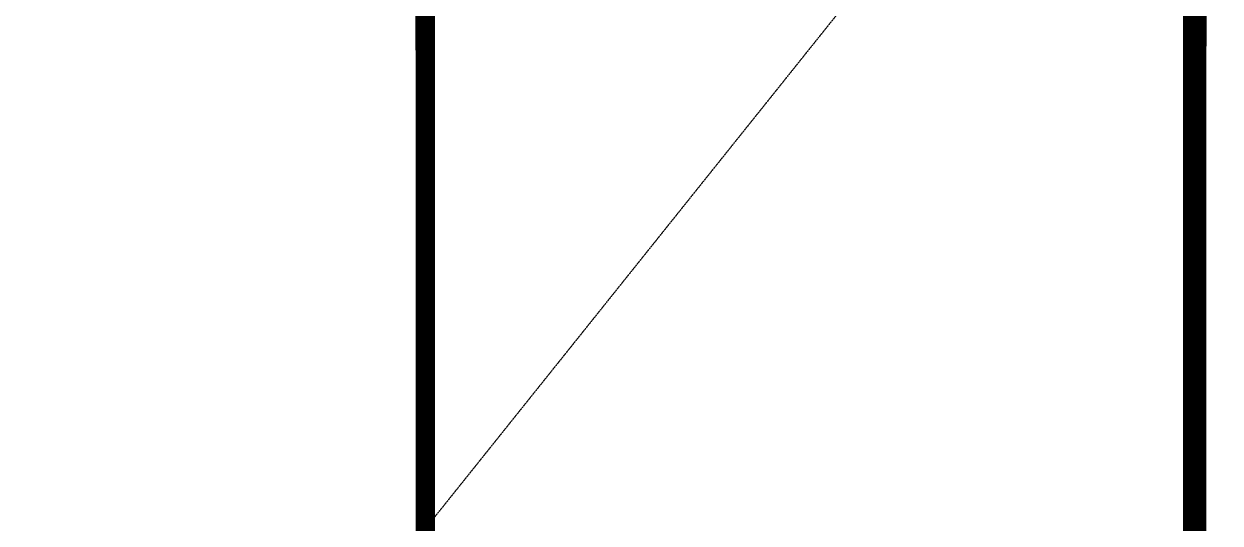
# Model space of a CAD drawing. Header units: centimetres. Extents: x -6122352 to 6876996, y -1694241 to 2592194.
# Drawn here: x 172443 to 173675, y -32541 to -32026 of the extents above; entities that cross this region are included whole.
import ezdxf
from ezdxf.xclip import XClip

# ---------------------------------------------------------------- set-up
doc = ezdxf.new("R2010")
doc.units = ezdxf.units.CM
doc.header["$MEASUREMENT"] = 0
doc.header["$XCLIPFRAME"] = 2
for name, pattern in [('AXIS2', [28.574999999999996, 19.05, -3.174999999999999, 3.174999999999999, -3.174999999999999]), ('DASHED2', [0.375, 0.25, -0.125]), ('XR-AR-END-SETTING OUT PLAN$0$23261-XR-AR-SI-GF$0$HIDDEN', [0.375, 0.25, -0.125]), ('XR-AR-END-SETTING OUT PLAN$0$23585-XR-AR-END-GROUND FLOOR$0$23261-XR-AR-SI-GF$0$HIDDEN', [0.375, 0.25, -0.125]), ('XR-Master Plan MONTE CARLO$0$XREF-ROADS LAYOUT PLAN$0$PROPOSED INTERNAL ROAD - Option 01$0$Future road$0$DASHED2', [0.375, 0.25, -0.125])]:
    doc.linetypes.add(name, pattern=pattern)
for name, color, linetype in [('00-XREF', 7, 'Continuous'), ('23585-XR-AR-BOUNDARY WALLS AND SETBACKS$0$setback', 7, 'XR-AR-END-SETTING OUT PLAN$0$23261-XR-AR-SI-GF$0$HIDDEN'), ('@MI-REF LAYER', 7, 'Continuous'), ('B_TH_4', 7, 'Continuous'), ('G-HATCH-COL-WALL', 7, 'Continuous')]:
    doc.layers.add(name, color=color, linetype=linetype)
for name, color, linetype, lineweight in [('@ Foundations', 4, 'DASHED2', 50), ('A-ANNO-TEXT', 3, 'Continuous', 25), ('A-FLOR-XREF', 7, 'Continuous', 9), ('A-GRID2', 224, 'AXIS2', 0), ('HARDWARE', 1, 'Continuous', 15), ('XR-AR-END-SETTING OUT PLAN$0$23585-XR-AR-END-GROUND FLOOR$0$A-EQUP-KITN-PLAN', 202, 'Continuous', 9), ('XR-AR-END-SETTING OUT PLAN$0$23585-XR-AR-END-GROUND FLOOR$0$A-FLOR-OVHD', 9, 'XR-AR-END-SETTING OUT PLAN$0$23585-XR-AR-END-GROUND FLOOR$0$23261-XR-AR-SI-GF$0$HIDDEN', 15), ('XR-AR-END-SETTING OUT PLAN$0$23585-XR-AR-END-GROUND FLOOR$0$A-WALL', 7, 'Continuous', 30), ('XR-AR-END-SETTING OUT PLAN$0$23585-XR-AR-END-GROUND FLOOR$0$S-COLS', 51, 'Continuous', 40), ('XR-AR-END-SETTING OUT PLAN$0$23585-XR-AR-END-GROUND FLOOR$0$S-COLS-PATT', 8, 'Continuous', 5)]:
    doc.layers.add(name, color=color, linetype=linetype, lineweight=lineweight)
doc.styles.get("Standard").update_dxf_attribs({"font": 'arial.ttf'})
doc.dimstyles.new('LEADER', dxfattribs={"dimtxt": 0.18, "dimasz": 0.25, "dimexe": 0.18, "dimexo": 0.0625, "dimgap": 0.09, "dimtad": 0, "dimtih": 1, "dimtoh": 1, "dimdec": 4, "dimzin": 0, "dimdsep": 46, "dimtxsty": 'Standard', "dimblk": 'DOT', "dimcen": 0.09, "dimadec": 0, "dimazin": 0, "dimtfac": 1, "dimtdec": 4, "dimtofl": 0, "dimtmove": 0, "dimatfit": 3, "dimldrblk": 'DOT', "dimfxl": 1, "dimtolj": 1, "dimtzin": 0, "dimarcsym": 0})

# ---------------------------------------------------------------- blocks, each defined once
blk = doc.blocks.new('23585-XR-AR-BOUNDARY WALLS AND SETBACKS')
at = {"layer": '23585-XR-AR-BOUNDARY WALLS AND SETBACKS$0$setback', "ltscale": 40, "const_width": 0.05}
blk.add_lwpolyline([(496523.495691437, 2769011.602722642), (496519.3412598212, 2769007.068562509), (496515.2876013813, 2769002.644898729), (496511.2342491072, 2768998.221150815), (496507.1808491084, 2768993.797350815), (496503.1274491075, 2768989.373550816), (496498.9709691079, 2768984.837265666), (496513.3484613407, 2768971.664059236), (496517.5045994969, 2768976.199995874), (496521.5582515897, 2768980.623852726), (496525.6116474211, 2768985.047448177), (496529.6650017803, 2768989.471198366), (496533.7184017806, 2768993.894998366), (496537.8730016777, 2768998.429195459)], close=True, dxfattribs=at)
blk = doc.blocks.new('A$C9d9485f6')
at = {"layer": 'A-ANNO-TEXT', "rotation": 312.4881850805905}
blk.add_blockref('23585-XR-AR-BOUNDARY WALLS AND SETBACKS', (-2377088.534775567, -1504219.252137818), dxfattribs=at)
blk = doc.blocks.new('XR-AR-END-SETTING OUT PLAN$0$23585-XR-AR-END-GROUND FLOOR$0$A$C75a8815d')
at = {"layer": 'XR-AR-END-SETTING OUT PLAN$0$23585-XR-AR-END-GROUND FLOOR$0$S-COLS', "color": 252, "lineweight": 30}
blk.add_lwpolyline([(-0.02568697929382324, 8599.999128341675), (-0.02568745613098145, 7599.999128580093), (249.974312543869, 7599.999128341675), (249.9743130207062, 8599.999128341675)], close=True, dxfattribs=at)
blk = doc.blocks.new('XR-AR-END-SETTING OUT PLAN')
at = {"layer": 'XR-AR-END-SETTING OUT PLAN$0$23585-XR-AR-END-GROUND FLOOR$0$A-EQUP-KITN-PLAN', "color": 8}
for p, q in [((3650.109346702695, 14099.99880218506), (5250.113769307733, 14099.9988026619)), ((3650.1093467623, 13849.9988026619), (3650.109346702695, 14099.99880218506))]:
    blk.add_line(p, q, dxfattribs=at)
at = {"layer": 'XR-AR-END-SETTING OUT PLAN$0$23585-XR-AR-END-GROUND FLOOR$0$A-FLOR-OVHD', "color": 8, "ltscale": 5}
blk.add_line((5250.252145186067, 13849.9988026619), (3650.247722819448, 13849.99880218506), dxfattribs=at)
at = {"layer": 'XR-AR-END-SETTING OUT PLAN$0$23585-XR-AR-END-GROUND FLOOR$0$A-WALL', "color": 8}
blk.add_lwpolyline([(3000.102068737149, 12899.99910259247), (3250.103869214654, 12899.99910211563), (3250.103198900819, 13749.9988026619), (3250.102675631642, 14849.99877595901), (3000.10211391747, 14849.99877595901)], close=True, dxfattribs=at)
at = {"layer": 'XR-AR-END-SETTING OUT PLAN$0$23585-XR-AR-END-GROUND FLOOR$0$S-COLS-PATT', "color": 8}
blk.add_blockref('XR-AR-END-SETTING OUT PLAN$0$23585-XR-AR-END-GROUND FLOOR$0$A$C75a8815d', (3000.129344239831, 5499.998310089111), dxfattribs=at)
blk = doc.blocks.new('A$Cbc1183fc')
at = {"layer": 'HARDWARE', "linetype": 'XR-Master Plan MONTE CARLO$0$XREF-ROADS LAYOUT PLAN$0$PROPOSED INTERNAL ROAD - Option 01$0$Future road$0$DASHED2', "ltscale": 0.1}
blk.add_hatch(color=251, dxfattribs=at).paths.add_polyline_path([(2.908533192181494, 4.222381891624536), (1.010416953300592, 4.222381891566329), (1.010416953417007, 14.22390712378547), (2.908533192181494, 14.22390712378547)])
at = {"layer": 'A-GRID2', "color": 251, "linetype": 'XR-Master Plan MONTE CARLO$0$XREF-ROADS LAYOUT PLAN$0$PROPOSED INTERNAL ROAD - Option 01$0$Future road$0$DASHED2', "ltscale": 0.5}
blk.add_line((-47.00038027530536, 9.223144508025143), (106.9078582695802, 9.223144508025143), dxfattribs=at)
at = {"layer": 'HARDWARE', "color": 7, "ltscale": 0.1}
for p, q in [((-44.05500552407466, 12.84869740443537), (-44.68010085099377, 12.22360207769088)), ((-44.05500552407466, 12.84869740443537), (-44.05500552407466, 5.597591611498501)), ((-44.05500552407466, 12.84869740443537), (-41.80466234614141, 12.84869740443537)), ((-40.36631799908355, 14.22390712378547), (-41.80466234614141, 12.78556277696043)), ((-41.80466234614141, 5.660726239264477), (-41.80466234614141, 12.78556277696043)), ((-41.32521423057187, 13.26501089252997), (-39.11612734466325, 13.26501089252997)), ((-40.36631799908355, 4.222381891566329), (-40.36631799908355, 14.22390712378547)), ((-39.11612734466325, 14.22390712378547), (-40.36631799908355, 14.22390712378547)), ((-39.11612734466325, 17.34938375896309), (-38.38891594466986, 18.60895084269578)), ((-39.11612734466325, 17.34938375896309), (-39.11612734466325, 1.096905256097671)), ((-31.71709949325304, 18.60895084269578), (-38.38891594466986, 18.60895084269578)), ((-31.71709949325304, 13.91604767570971), (-38.38891594466986, 13.91604767570971)), ((-30.98988809355069, 17.34938375896309), (-31.71709949325304, 18.60895084269578)), ((-30.98988809355069, 19.84976506739622), (-30.98988809355069, -1.403476052044425)), ((-28.98958304652479, 19.84976506739622), (-30.98988809355069, 19.84976506739622)), ((-28.98958304652479, 19.84976506739622), (-28.98958304652479, -1.403476052044425)), ((-44.68010085099377, 6.222686938242987), (-44.68010085099377, 12.22360207769088)), ((-44.68010085099377, 6.222686938242987), (-44.05500552407466, 5.597591611498501)), ((-44.05500552407466, 5.597591611498501), (-41.80466234614141, 5.597591611498501)), ((-40.36631799908355, 4.222381891566329), (-41.80466234614141, 5.660726239264477)), ((-41.32521423057187, 5.181278123403899), (-39.11612734466325, 5.181278123403899)), ((-39.11612734466325, 4.222381891566329), (-40.36631799908355, 4.222381891566329)), ((-39.11612734466325, 1.096905256097671), (-38.38891594466986, -0.1626618276932277)), ((-31.71709949325304, 4.530241340224165), (-38.38891594466986, 4.530241340224165)), ((-30.98988809355069, 1.096905256097671), (-31.71709949325304, -0.1626618276932277)), ((-31.71709949325304, -0.1626618276932277), (-38.38891594466986, -0.1626618276932277)), ((-28.98958304652479, -1.403476052044425), (-30.98988809355069, -1.403476052044425))]:
    blk.add_line(p, q, dxfattribs=at)
at = {"layer": 'HARDWARE', "color": 251, "linetype": 'XR-Master Plan MONTE CARLO$0$XREF-ROADS LAYOUT PLAN$0$PROPOSED INTERNAL ROAD - Option 01$0$Future road$0$DASHED2', "ltscale": 0.1}
for p, q in [((72.75557183974888, 14.22390712378547), (-28.98958304652479, 14.22390712378547)), ((-28.98958304652479, 13.26501089252997), (1.010416953475215, 13.26501089252997)), ((1.010416953475215, 14.22390712378547), (1.010416953475215, 4.222381891566329)), ((72.75557183974888, 4.222381891566329), (72.75557183974888, 14.22390712378547)), ((77.89883993775584, 12.99673248000909), (73.13906532223336, 12.99673248000909)), ((87.31861020310316, 14.69050327996956), (77.89883993775584, 14.25454929738771)), ((77.89883993775584, 11.55062444781652), (77.89883993775584, 14.2545868033194)), ((77.89883993775584, 14.16024741646834), (77.89883993775584, 4.286041599465534)), ((87.43754709063796, 14.80005748727126), (87.4771506304387, 15.10707930783974)), ((89.37730540370103, 14.86197943036677), (87.4771506304387, 15.10707930783974)), ((88.48233517084736, 13.79382903676014), (88.40547594963573, 15.45451979286736)), ((92.38743944931775, 14.92510155693162), (89.4962622950552, 14.79129365098197)), ((92.45013651053887, 12.50725783529924), (91.2960905188811, 12.14092696976149)), ((92.38743944931775, 14.92510155693162), (92.49885143950814, 15.43394165439531)), ((92.55657524225535, 14.18667644646484), (92.38743944931775, 14.92510155693162)), ((93.64979320799466, 12.87235101213446), (92.45013651053887, 12.50725783529924)), ((92.55657524225535, 14.18667644646484), (92.49885143950814, 15.43394165439531)), ((93.39265149418497, 14.97162115009269), (92.49885143950814, 15.43394165439531)), ((95.53774987155339, 15.07089879049454), (93.39265149418497, 14.97162115009269)), ((94.780859445862, 13.36900175112532), (93.64979320799466, 12.87235101213446)), ((95.58035636960994, 14.2579248114489), (94.780859445862, 13.36900175112532)), ((95.58035636960994, 14.2579248114489), (95.53774987155339, 15.07089879049454)), ((99.51018816855503, 14.2231445076759), (95.55813798075542, 14.2231445076759)), ((95.78166081814561, 4.223144507675897), (95.78166081814561, 14.2231445076759)), ((99.51018816855503, 14.2231445076759), (99.51018816855503, 4.223144507675897)), ((99.51018816855503, 14.2231445076759), (101.0104169534752, 12.72291572275572)), ((101.0104169534752, 12.72291572275572), (101.0104169534752, 5.723373293178156)), ((-28.98958304652479, 5.181278123403899), (1.010416953475215, 5.181278123403899)), ((72.75557183974888, 4.222381891566329), (-28.98958304652479, 4.222381891566329)), ((77.89883993775584, 5.449569037242327), (73.13906532223336, 5.449569037242327)), ((79.57415167271392, 11.63842533819843), (77.89883993775584, 11.55062444781652)), ((79.57415167271392, 10.41553884814493), (77.89883993775584, 10.50332723610336)), ((90.42035696917446, 3.629816524975467), (77.89883993775584, 4.286041599465534)), ((89.94517450395506, 5.982975382183213), (87.21389923489187, 6.126122211862821)), ((91.2960905188811, 12.14092696976149), (87.53484942938667, 11.94380940945121)), ((87.61943982954836, 6.104868971277028), (88.60430127097061, 6.871373362664599)), ((88.51878447993658, 5.239612018805929), (87.61943982954836, 6.104868971277028)), ((91.54596987529658, 9.904885973141063), (87.72365947323851, 10.105204021791)), ((88.63406080874847, 7.439234961464535), (88.49653483601287, 4.81505977519555)), ((89.5036446704762, 6.006116410484537), (88.51878447993658, 5.239612018805929)), ((88.60430127097061, 6.871373362664599), (89.5036446704762, 6.006116410484537)), ((92.96129321167246, 9.492273050069343), (91.54596987529658, 9.904885973141063)), ((92.76186779944692, 8.090846832608804), (92.58651480817934, 4.744911576795857)), ((94.39027488173451, 9.027764712343924), (92.96129321167246, 9.492273050069343)), ((93.52420280541992, 3.855013367603533), (94.4000251184334, 4.175437232188415)), ((95.44022499938728, 8.025586879928596), (94.39027488173451, 9.027764712343924)), ((94.4000251184334, 4.175437232188415), (95.14445989456726, 4.796581957198214)), ((99.51018816855503, 4.223144507675897), (94.48030861187726, 4.223144507675897)), ((95.14445989456726, 4.796581957198214), (95.58906519698212, 5.635622410394717)), ((95.70576424361207, 6.581304127234034), (95.44022499938728, 8.025586879928596)), ((95.58906519698212, 5.635622410394717), (95.70576424361207, 6.581304127234034)), ((101.0104169534752, 5.723373293178156), (99.51018816855503, 4.223144507675897))]:
    blk.add_line(p, q, dxfattribs=at)
at = {"layer": 'HARDWARE', "color": 7, "ltscale": 0.1}
for centre, radius, start, end in [((-34.96694084443152, 16.26250551029807), 4.149186500949668, 145.5615300131429, 214.438469986857), ((-23.61019831587328, 9.223144507792313), 15.50592840411255, 162.3830300116464, 197.6169699883536), ((-35.13907465746161, 16.26250551029807), 4.149186500949668, 325.5615300131429, 34.43846901578785), ((-46.49581712350482, 9.223144507792313), 15.50592840411255, 342.3830300116463, 17.61696900850052), ((-34.96694084443152, 2.183796006895136), 4.149186500949668, 145.5615300131429, 214.438469986857), ((-35.13907465746161, 2.183796006895136), 4.149186500949668, 325.5615300131429, 34.43846901578785)]:
    blk.add_arc(centre, radius, start, end, dxfattribs=at)
at = {"layer": 'HARDWARE', "color": 251, "linetype": 'XR-Master Plan MONTE CARLO$0$XREF-ROADS LAYOUT PLAN$0$PROPOSED INTERNAL ROAD - Option 01$0$Future road$0$DASHED2', "ltscale": 0.1}
for centre, radius, start, end in [((73.13906532136025, 13.38021596067119), 0.3834940703464925, 180, 270), ((87.3127943155705, 14.81615994236199), 0.1257860573740003, 272.6498300045417, 352.6498329959001), ((88.11186367354821, 21.01901837886544), 6.360934167473221, 263.7923700016446, 281.5072999921803), ((89.49044765718281, 14.91693781095091), 0.1257860573740003, 205.9098599996503, 272.6498300045417), ((89.5532334826421, 18.22342955146451), 5.031442169940947, 306.6492599996699, 319.7369400049474), ((73.13906532136025, 5.066073054389562), 0.3834940703464925, 90, 180), ((79.48170132358791, 11.02698209305527), 0.6183947677033078, 278.597939997401, 81.40205939544926), ((87.8244660954224, 11.04454727156553), 0.944741635601313, 107.8518299985358, 263.874750001431), ((91.0746554993093, 16.1145954534295), 12.5019065407724, 267.0000099984271, 281.2992799952244), ((103.0011480393587, 5.87665916926926), 10.47594583176023, 167.7980399877807, 186.2019600094219), ((91.50133056694176, 6.479338577250019), 2.045942006160019, 302.0330500080299, 51.96694999488927)]:
    blk.add_arc(centre, radius, start, end, dxfattribs=at)
blk = doc.blocks.new('A$Ce8294b64')
at = {"layer": 'G-HATCH-COL-WALL'}
h = blk.add_hatch(dxfattribs=at)
h.set_pattern_fill('ANSI31', color=1, angle=-180)
h.set_pattern_definition([(224.9999999999997, (514377.9856902729, 2792684.258597666), (0.08838834764831767, -0.08838834764831849), [])])
h.paths.add_polyline_path([(181.9881294774241, 205.7581931389868), (181.9881294774241, 201.7581931389868), (131.9881294774241, 201.7581931389868), (131.9881294774241, 205.7581931389868)])
h = blk.add_hatch(dxfattribs=at)
h.set_pattern_fill('ANSI31', color=1, angle=-180)
h.set_pattern_definition([(224.9999999999999, (87727.86580790632, 154293.1558632633), (0.0883883476483184, -0.08838834764831849), [])])
h.paths.add_polyline_path([(425.9516046088538, 201.7581931389868), (425.9516046093195, 205.7581931389868), (375.9516046093195, 205.7581931389868), (375.9516046093195, 201.7581931389868)])
h = blk.add_hatch(dxfattribs=at)
h.set_pattern_fill('ANSI31', color=1, angle=-135)
h.set_pattern_definition([(270, (-1611104.543122334, 2338274.30322408), (0.1249999999999993, -6.335847910278488e-16), [])])
h.paths.add_polyline_path([(-115.5359028750681, 102.3425361735281), (-112.707475749834, 99.51410904910881), (-148.0628148094402, 64.15876998979365), (-150.8912419346743, 66.98719711432932)])
h = blk.add_hatch(dxfattribs=at)
h.set_pattern_fill('ANSI31', color=1, angle=-90.00000000000001)
h.set_pattern_definition([(315, (-2792731.507303426, 514016.4557539099), (0.08838834764831846, 0.08838834764831843), [])])
h.paths.add_polyline_path([(-253.0068988991552, -179.5418068611179), (-249.0068988991552, -179.5418068611179), (-249.0068988991552, -229.5418068611179), (-253.0068988991552, -229.5418068610015)])
h = blk.add_hatch(dxfattribs=at)
h.set_pattern_fill('ANSI31', color=1, angle=-44.99999999999999)
h.set_pattern_definition([(360, (-2338322.851929822, -1611465.078030313), (7.847327871527068e-17, 0.1249999999999999), [])])
h.paths.add_polyline_path([(-150.8912419342087, -476.0708108367398), (-148.0628148094402, -473.2423837120296), (-112.707475749834, -508.5977227713447), (-115.5359028746025, -511.4261498959968)])
h = blk.add_hatch(dxfattribs=at)
h.set_pattern_fill('ANSI31', color=1, angle=2.544443745170813e-14)
h.set_pattern_definition([(44.99999999999994, (-514065.0044596778, -2793090.97261426), (-0.0883883476483182, 0.0883883476483184), [])])
h.paths.add_polyline_path([(130.9931011008448, -612.4722097327176), (130.9931011008448, -608.4722097327176), (180.9931011008448, -608.4722097327176), (180.9931011008448, -612.4722097327176)])
h = blk.add_hatch(dxfattribs=at)
h.set_pattern_fill('ANSI31', color=1, angle=-180)
h.set_pattern_definition([(224.9999999999999, (87727.86580790632, 154295.4558632633), (0.0883883476483184, -0.08838834764831849), [])])
h.paths.add_polyline_path([(425.9516046088538, -608.2418068610132), (425.9516046093195, -612.2418068610132), (375.9516046093195, -612.2418068610132), (375.9516046093195, -608.2418068610132)])
at = {"color": 1}
for p, q in [((626.0195874855272, 93.45819313905668), (602.0195874855272, 93.45819313905668)), ((790.9565762332059, 93.45819313888205), (632.0195874855272, 93.45819313905668)), ((626.0195874855272, 69.45819313894026), (632.0195874855272, 69.45819313894026)), ((585.5195874855272, 52.02976808103267), (585.5195874855272, -460.8133818031056)), ((618.5195874855272, 52.02976808103267), (618.5195874855272, -460.8133818031056)), ((790.9565762332059, 45.45819313882384), (618.7665554545238, 45.45819313876564)), ((791.0218745744205, -454.2418068608968), (618.5195874855272, -454.2418068608968)), ((625.9078791709035, -478.2418068610132), (632.0195874855272, -478.2418068610132)), ((626.0195874855272, -502.2418068610714), (602.0195874855272, -502.2418068610714)), ((791.0218745744205, -502.241806860955), (632.0195874855272, -502.2418068610714))]:
    blk.add_line(p, q, dxfattribs=at)
for points in [[(181.9881294774241, 205.7581931389868), (181.9881294774241, 201.7581931389868), (131.9881294774241, 201.7581931389868), (131.9881294774241, 205.7581931389868)], [(425.9516046093195, 205.7581931389868), (425.9516046088538, 201.7581931389868), (375.9516046093195, 201.7581931389868), (375.9516046093195, 205.7581931389868)], [(-115.5359028750681, 102.3425361735281), (-112.707475749834, 99.51410904910881), (-148.0628148094402, 64.15876998979365), (-150.8912419346743, 66.98719711432932)], [(-253.0068988991552, -179.5418068611179), (-249.0068988991552, -179.5418068611179), (-249.0068988991552, -229.5418068611179), (-253.0068988991552, -229.5418068610015)], [(-150.8912419342087, -476.0708108367398), (-148.0628148094402, -473.2423837120296), (-112.707475749834, -508.5977227713447), (-115.5359028746025, -511.4261498959968)], [(130.9931011008448, -612.4722097327176), (130.9931011008448, -608.4722097327176), (180.9931011008448, -608.4722097327176), (180.9931011008448, -612.4722097327176)], [(425.9516046093195, -612.2418068610132), (425.9516046088538, -608.2418068610132), (375.9516046093195, -608.2418068610132), (375.9516046093195, -612.2418068610132)]]:
    blk.add_lwpolyline(points, close=True, dxfattribs=at)
for centre in [(602.0195874855272, 69.45819313894026), (602.0195874855272, -478.2418068610132)]:
    blk.add_circle(centre, 24, dxfattribs=at)
at = {"layer": '00-XREF', "color": 1, "flags": 128}
for points in [[(632.0195874855272, 69.45819313894026), (632.0195874855272, 201.733335086843), (423.9516046093195, 201.7581931389868), (156.9881294774241, 201.7581931389868, 0.9999999999999999), (156.9881294774241, -608.2418068610132), (424.5661017889506, -608.2418068610132), (632.0195874855272, -608.2418068610132), (632.0195874855272, -478.241806860955)], [(626.0195874855272, 69.45819313894026), (626.0195874855272, 195.7581931392197), (420.686456619238, 195.7581931389868), (156.9881294774241, 195.7581931389868, 1), (156.9881294774241, -602.2418068610132), (421.3009537988692, -602.2418068610132), (626.0195874855272, -602.2418068610132), (626.0195874855272, -478.0449050011812)]]:
    blk.add_lwpolyline(points, format="xyb", dxfattribs=at)
at = {"layer": '00-XREF', "color": 1}
for points in [[(800.9565762332059, 3.952243700157851), (800.9565762332059, 134.9641425777227), (790.9565762332059, 134.9641425777227), (790.9565762332059, 3.952243700157851)], [(801.0218745744205, -543.7477562997956), (801.0218745744205, -412.7358574222308), (791.0218745744205, -412.7358574222308), (791.0218745744205, -543.7477562997956)]]:
    blk.add_lwpolyline(points, close=True, dxfattribs=at)
at = {"color": 1, "xscale": -1, "rotation": 180}
for p in [(819.9461592797306, 125.5012669930293), (819.9461592797306, 33.17538820783375), (820.0114576209453, -422.4563273322419), (819.9461592797306, -513.4682262098067)]:
    blk.add_blockref('A$Cbc1183fc', p, dxfattribs=at)
blk = doc.blocks.new('A$Cbed221a8')
at = {"color": 4}
blk.add_blockref('A$Ce8294b64', (699.0110317216277, 13177.89271477141), dxfattribs=at)
blk = doc.blocks.new('END UNIT')
at = {"xscale": 0.001, "yscale": 0.001, "zscale": 0.001}
blk.add_blockref('XR-AR-END-SETTING OUT PLAN', (-9.150201729830158, 0), dxfattribs=at)
at = {"layer": 'A-FLOR-XREF', "xscale": 0.001, "yscale": 0.001, "zscale": 0.001}
blk.add_blockref('A$Cbed221a8', (-7.650140567651754, 0.5098644695021228, 1.183281569644357e-08), dxfattribs=at)
blk = doc.blocks.new('TH_4')
blk.add_blockref('END UNIT', (495802.3053798428, 2769130.514097063))
blk = doc.blocks.new('A$C780da55d')
at = {"layer": 'B_TH_4', "xscale": 1.000039159572381, "yscale": 1.000039159572381, "zscale": 1.000039159572381}
blk.add_blockref('TH_4', (-495814.0704651335, -2769239.302089663), dxfattribs=at)
blk = doc.blocks.new('23585-XR-AR-MALDIVE-2$0$TH_4')
blk.add_blockref('A$C780da55d', (495794.655359471, 2769130.864096801))
at = {"layer": '@ Foundations', "linetype": 'DASHED2', "ltscale": 0.25}
blk.add_lwpolyline([(495795.2303292943, 2769142.764769025), (495797.3303292943, 2769142.764769025), (495797.3303292943, 2769145.464769024), (495795.2303292943, 2769145.464769024)], close=True, dxfattribs=at)
blk = doc.blocks.new('_Dot')
at = {"color": 0, "linetype": 'ByBlock', "lineweight": -2}
blk.add_line((-0.5, 0), (-1, 0), dxfattribs=at)
at = {"color": 0, "linetype": 'ByBlock', "const_width": 0.5}
blk.add_lwpolyline([(-0.25, 0, 1), (0.25, 0, 1)], format="xyb", close=True, dxfattribs=at)

msp = doc.modelspace()

# ---------------------------------------------------------------- hatches: boundary and pattern name
at = {"layer": '@MI-REF LAYER'}
h = msp.add_hatch(dxfattribs=at)
h.set_pattern_fill('ANSI31', color=256, scale=1999.999998458916, angle=186.7183412143764)
h.set_pattern_definition([(231.7183412143764, (-2377109729.195271, -1504175463.930205), (196.2436825049419, -154.8819453021617), [])])
h.paths.add_polyline_path([(173637.0869775118, -37949.32877335549), (167386.8413807879, -37949.37531380878), (167386.9737882378, -37648.74568145981), (143585.5400450877, -37648.92291633073), (143585.6769294339, -37949.55254705408), (137335.4313334406, -37949.59908999035), (137335.3697368986, -23675.76798647625), (173636.9359965053, -23675.49767068315)])

# ---------------------------------------------------------------- block references
at = {"layer": '@MI-REF LAYER', "xscale": 1000, "yscale": 1000, "zscale": 1000}
msp.add_blockref('A$C9d9485f6', (-23958.95045533385, 48155.57226163784), dxfattribs=at)

# ---------------------------------------------------------------- next in the draw order: block references
at = {"layer": '@MI-REF LAYER'}
ref = msp.add_blockref('23585-XR-AR-MALDIVE-2$0$TH_4', (495949172.1971557, 2769116030.608025), dxfattribs=dict(at, xscale=1000, yscale=1000, zscale=1000, rotation=180.0004266472492))
XClip(ref).set_block_clipping_path([(495793.21268222714, 2769130.5182449548), (495835.2553357263, 2769130.5117717395), (495835.2591759865, 2769154.440407738), (495826.3071482759, 2769154.4120021537), (495820.30700588087, 2769154.4132245434), (495814.30714883376, 2769154.4144345364), (495808.3071463499, 2769154.415509443), (495802.3071416123, 2769154.4165843492), (495793.2169511025, 2769154.458260442)])

# ---------------------------------------------------------------- next in the draw order: linework, layer by layer
at = {"layer": '@MI-REF LAYER', "const_width": 5}
msp.add_lwpolyline([(173636.9359964716, -23675.49767064632), (173637.0869772836, -37949.32877353992), (167386.8413804983, -37949.3753140686), (167386.9737881201, -37648.74568161801), (143585.5400449543, -37648.92291641869), (143585.6769293737, -37949.55254715248), (137335.431333435, -37949.59908998422), (137335.3697366539, -23675.76798670035)], close=True, dxfattribs=at)

# ---------------------------------------------------------------- next in the draw order: wipeouts: each hides what was drawn before it
at = {"color": 10}
msp.add_wipeout([(173637.08697751185, -37949.32877335549), (167386.84138078793, -37949.37531380877), (167386.97378823784, -37648.74568145981), (143585.54004508778, -37648.922916330725), (143585.676929434, -37949.55254705409), (137335.43133344065, -37949.59908999034), (137335.36973689863, -23675.767986476258), (173636.93599650534, -23675.49767068315)], dxfattribs=at).dxf.layer = '@MI-REF LAYER'

# ---------------------------------------------------------------- next in the draw order: linework, layer by layer
at = {"layer": '@MI-REF LAYER', "color": 1, "const_width": 19.99999999999999}
msp.add_lwpolyline([(176611.0935379137, -18208.25310075152), (172859.2590208428, -21779.09870353533), (172853.0867540706, -26092.69927198031), (172480.0701547204, -26095.25734483133), (172853.0867540706, -26092.69927198031), (172859.2817269629, -38253.61920905139), (176615.5417847992, -42061.94531263865)], dxfattribs=at)

# ---------------------------------------------------------------- next in the draw order: leaders
at = {"layer": '@MI-REF LAYER', "linetype": 'DASHED2'}
msp.add_leader([(175900.8517078746, -28740.67730712316), (172447.9041770201, -33056.80363968005)], dimstyle='LEADER', dxfattribs=at)

doc.saveas('drawing.dxf')
